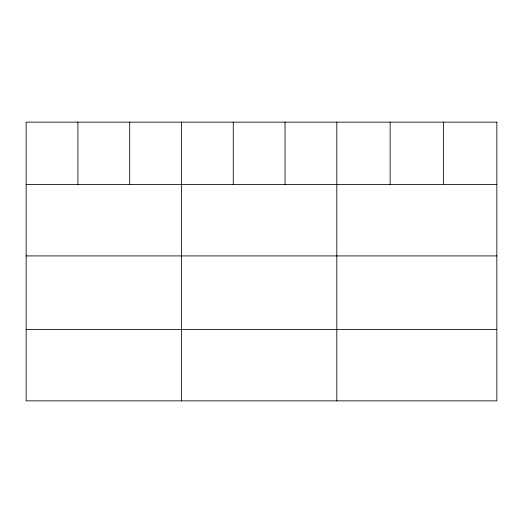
<?xml version="1.0" encoding="UTF-8"?>
<svg xmlns="http://www.w3.org/2000/svg" width="523" height="523" viewBox="0 0 523 523"><rect width="100%" height="100%" fill="white"/><g stroke="black" fill="none" stroke-linecap="round" stroke-linejoin="round"><path stroke-width="0.78" d="M26.15 184.534L496.85 184.534M26.15 255.917L496.85 255.917M26.15 329.47L496.85 329.47M443.504 122.14L443.504 184.534M390.158 122.14L390.158 184.534M336.812 122.14L336.812 400.86M285.035 122.14L285.035 184.534M233.258 122.14L233.258 184.534M181.481 122.14L181.481 400.86M129.704 122.14L129.704 184.534M77.927 122.14L77.927 184.534M496.85 122.14L26.15 122.14L26.15 400.86L496.85 400.86L496.85 122.14"/></g></svg>
